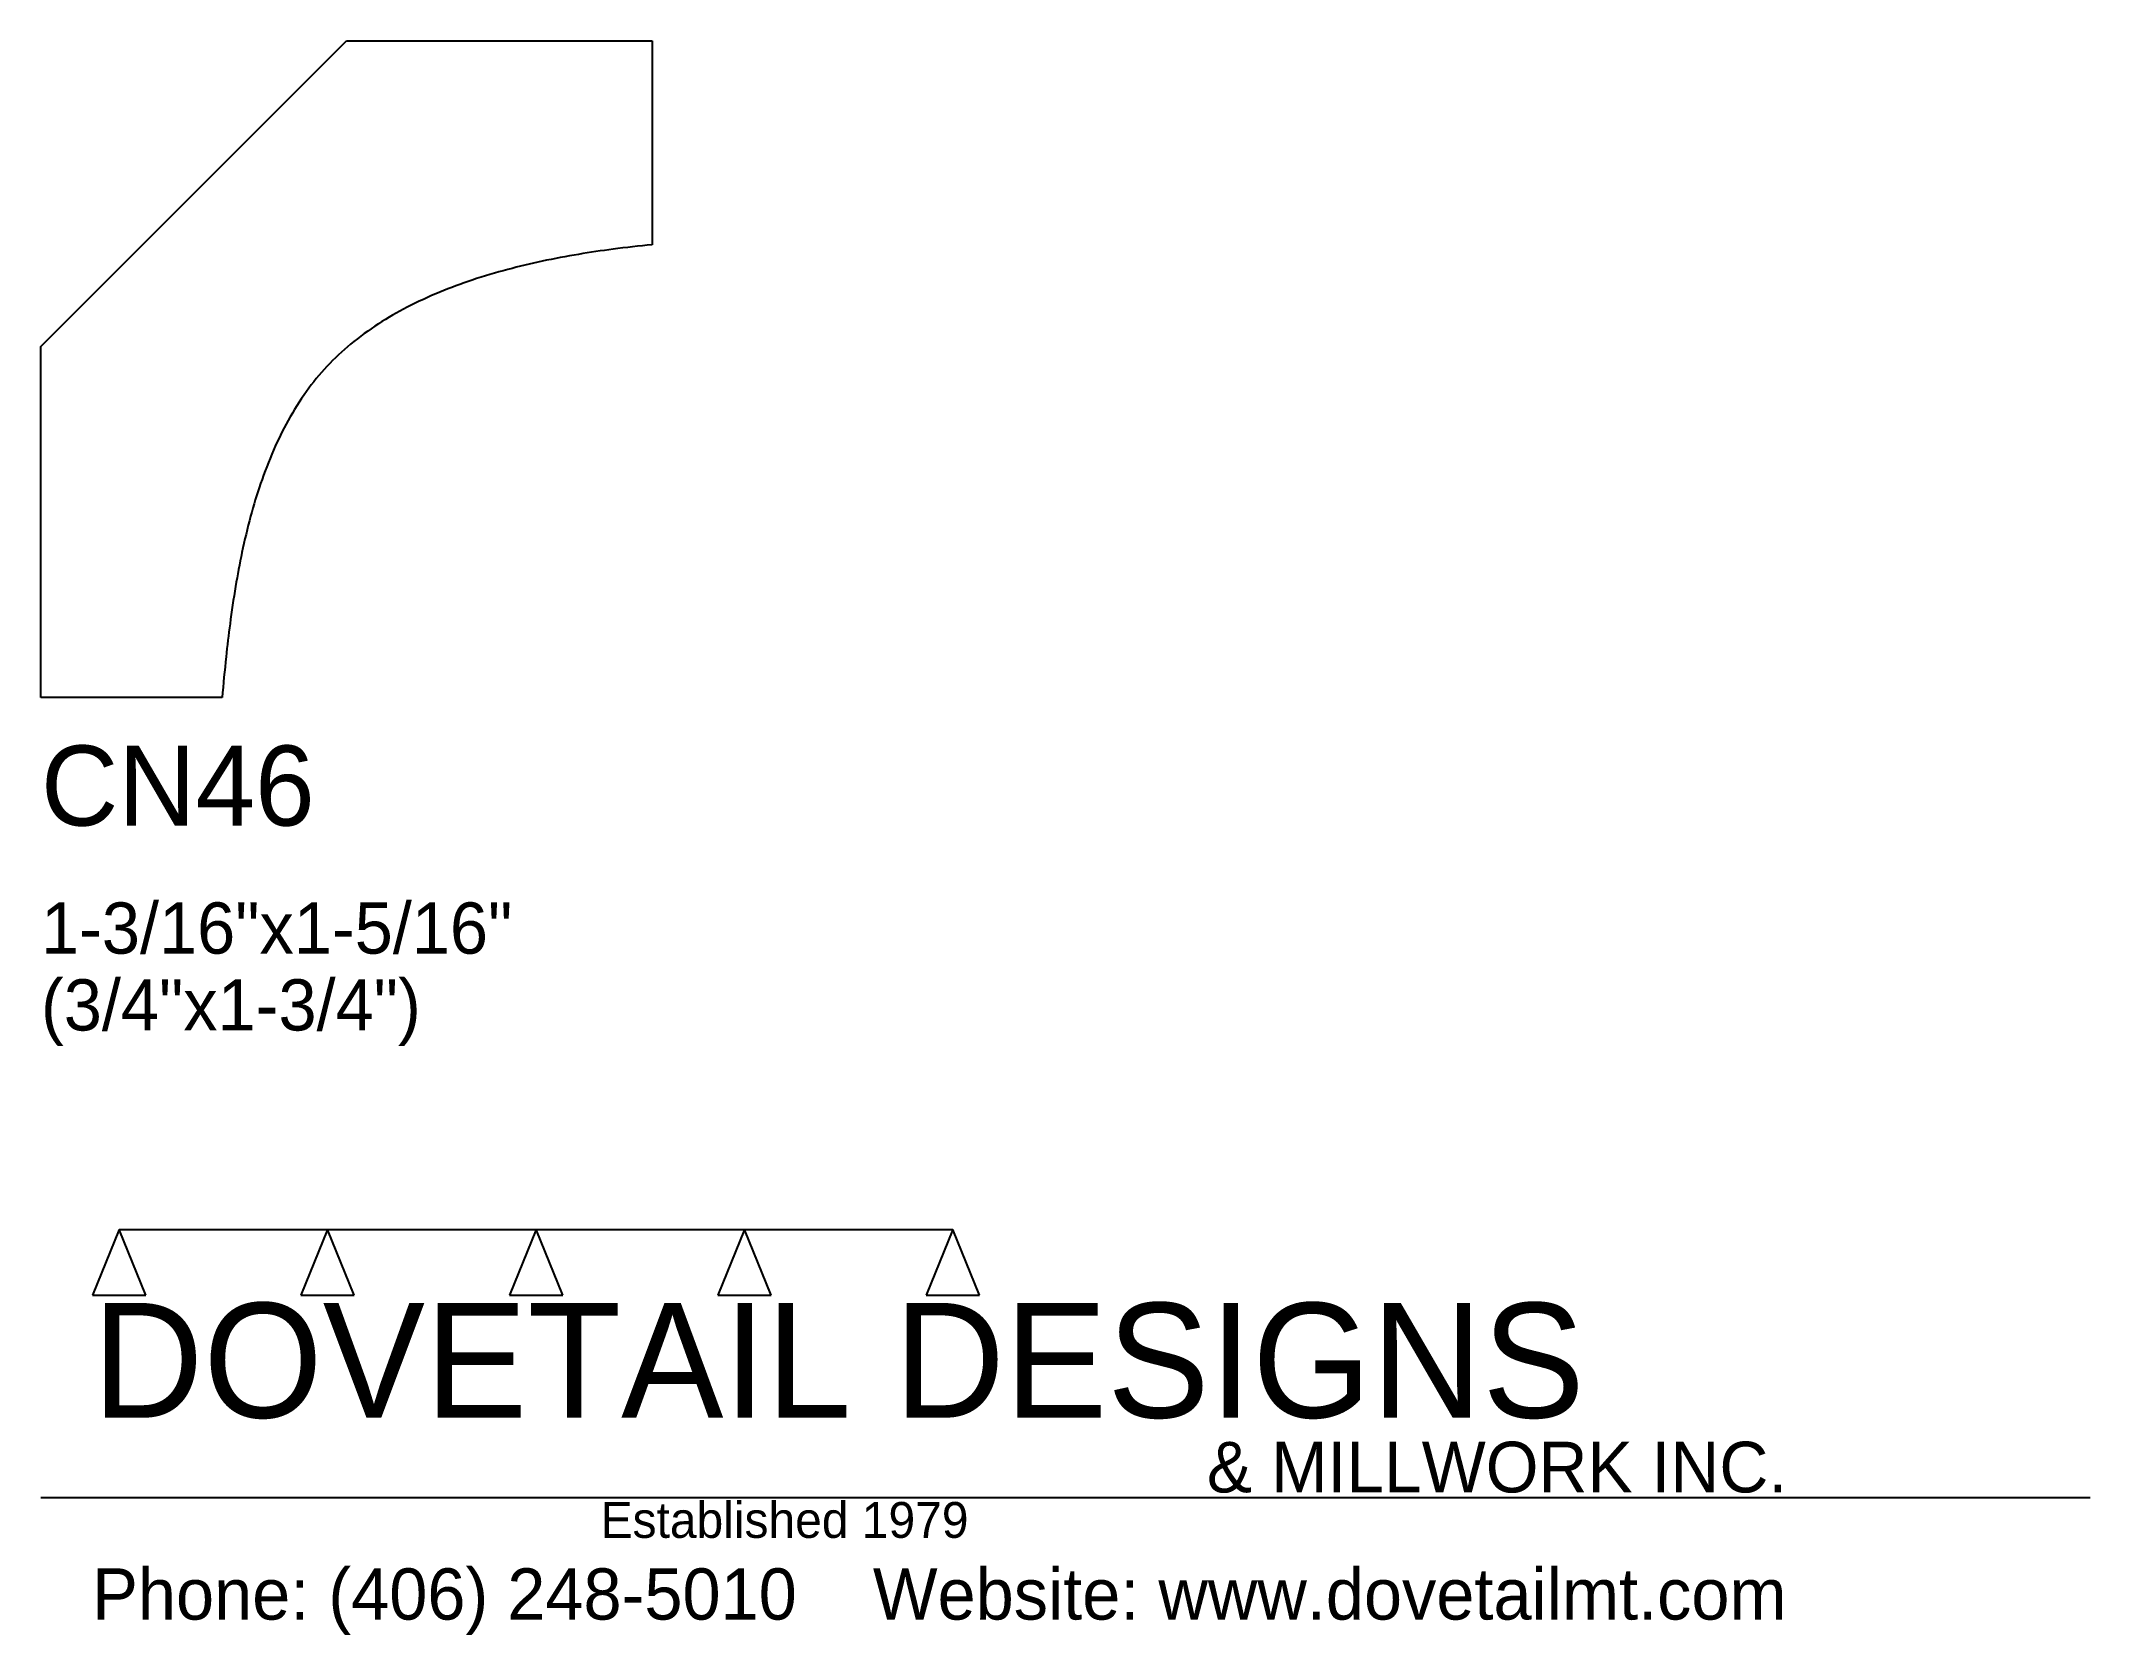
# Model space of a CAD drawing. Extents: x 0 to 4, y -1.83 to 1.28.
import ezdxf

# ---------------------------------------------------------------- set-up
doc = ezdxf.new("R2010")
doc.units = 0
doc.header["$MEASUREMENT"] = 0
for name, color, linetype in [('APS_GEOMETRY', 7, 'Continuous'), ('CONSTRUCTION', 7, 'Continuous'), ('TEXT', 7, 'Continuous')]:
    doc.layers.add(name, color=color, linetype=linetype)

msp = doc.modelspace()

# ---------------------------------------------------------------- linework, layer by layer
at = {"layer": 'APS_GEOMETRY'}
for p, q in [((0, 0.685009), (0.596622, 1.281631)), ((0.596622, 1.281631), (1.193243, 1.281631)), ((1.193243, 1.281631), (1.193243, 0.883883)), ((0, 0), (0, 0.685009)), ((0.353554, 0), (0, 0))]:
    msp.add_line(p, q, dxfattribs=at)
for centre, radius, start, end in [((1.416316, -1.415519), 2.310197, 95.541116, 97.449207), ((1.259529, -0.472934), 1.354068, 101.991542, 104.903957), ((1.328949, -0.799858), 1.688282, 99.527113, 101.990911), ((1.359999, -0.984769), 1.875781, 97.44932, 99.527598), ((1.140133, -0.0845), 0.947527, 108.349519, 112.424699), ((1.221053, -0.328372), 1.204474, 104.903969, 108.351022), ((1.01606, 0.17665), 0.65816, 117.232969, 122.885231), ((1.098435, 0.016629), 0.838139, 112.426893, 117.234099), ((0.977018, 0.237027), 0.58626, 122.88491, 129.459085), ((0.911999, 0.316016), 0.483952, 129.459052, 136.958119), ((0.911603, 0.316397), 0.483403, 136.959087, 144.451551), ((0.997191, 0.255219), 0.588608, 144.449954, 150.979835), ((1.064468, 0.217909), 0.665538, 150.980905, 156.52911), ((1.250871, 0.136989), 0.868748, 156.530157, 161.161059), ((1.374806, 0.094671), 0.999708, 161.159289, 164.979542), ((1.702927, 0.006645), 1.339432, 164.980323, 168.08811), ((1.920273, -0.03922), 1.561564, 168.08755, 170.568477), ((2.532404, -0.140879), 2.182079, 170.569103, 172.497123), ((2.975996, -0.199309), 2.629503, 172.496972, 173.916339), ((4.830411, -0.397004), 4.494426, 173.915705, 174.932311)]:
    msp.add_arc(centre, radius, start, end, dxfattribs=at)
at = {"layer": 'CONSTRUCTION'}
for p, q in [((0.152615, -1.038482), (0.10065, -1.166909)), ((0.152615, -1.038482), (0.559547, -1.03848)), ((0.20458, -1.166909), (0.152615, -1.038482)), ((0.559547, -1.03848), (0.507582, -1.166908)), ((0.611512, -1.166908), (0.559547, -1.03848)), ((0.559547, -1.03848), (0.966478, -1.03848)), ((0.966478, -1.03848), (0.914513, -1.166908)), ((1.018442, -1.166908), (0.966478, -1.03848)), ((0.966478, -1.03848), (1.373408, -1.03848)), ((1.373408, -1.03848), (1.321443, -1.166908)), ((1.425373, -1.166908), (1.373408, -1.03848)), ((1.373408, -1.03848), (1.780281, -1.038482)), ((1.780281, -1.038482), (1.728316, -1.166909)), ((1.832246, -1.166909), (1.780281, -1.038482)), ((0.10065, -1.166909), (0.20458, -1.166909)), ((0.507582, -1.166908), (0.611512, -1.166908)), ((0.914513, -1.166908), (1.018442, -1.166908)), ((1.321443, -1.166908), (1.425373, -1.166908)), ((1.728316, -1.166909), (1.832246, -1.166909)), ((0, -1.561751), (4, -1.561751))]:
    msp.add_line(p, q, dxfattribs=at)

# ---------------------------------------------------------------- texts
at = {"layer": 'TEXT'}
for s, height, p in [('CN46', 0.15625, (0, -0.25)), ('1-3/16"x1-5/16"', 0.1, (0, -0.5)), ('(3/4"x1-3/4")', 0.1, (0, -0.65)), ('DOVETAIL DESIGNS', 0.224, (0.10065, -1.405784)), ('& MILLWORK INC.', 0.099, (2.276036, -1.551751)), ('Established 1979', 0.07, (1.092458, -1.640461)), ('Phone: (406) 248-5010    Website: www.dovetailmt.com', 0.1, (0.1, -1.8))]:
    msp.add_text(s, height=height, dxfattribs=at).set_placement(p)

doc.saveas('drawing.dxf')
